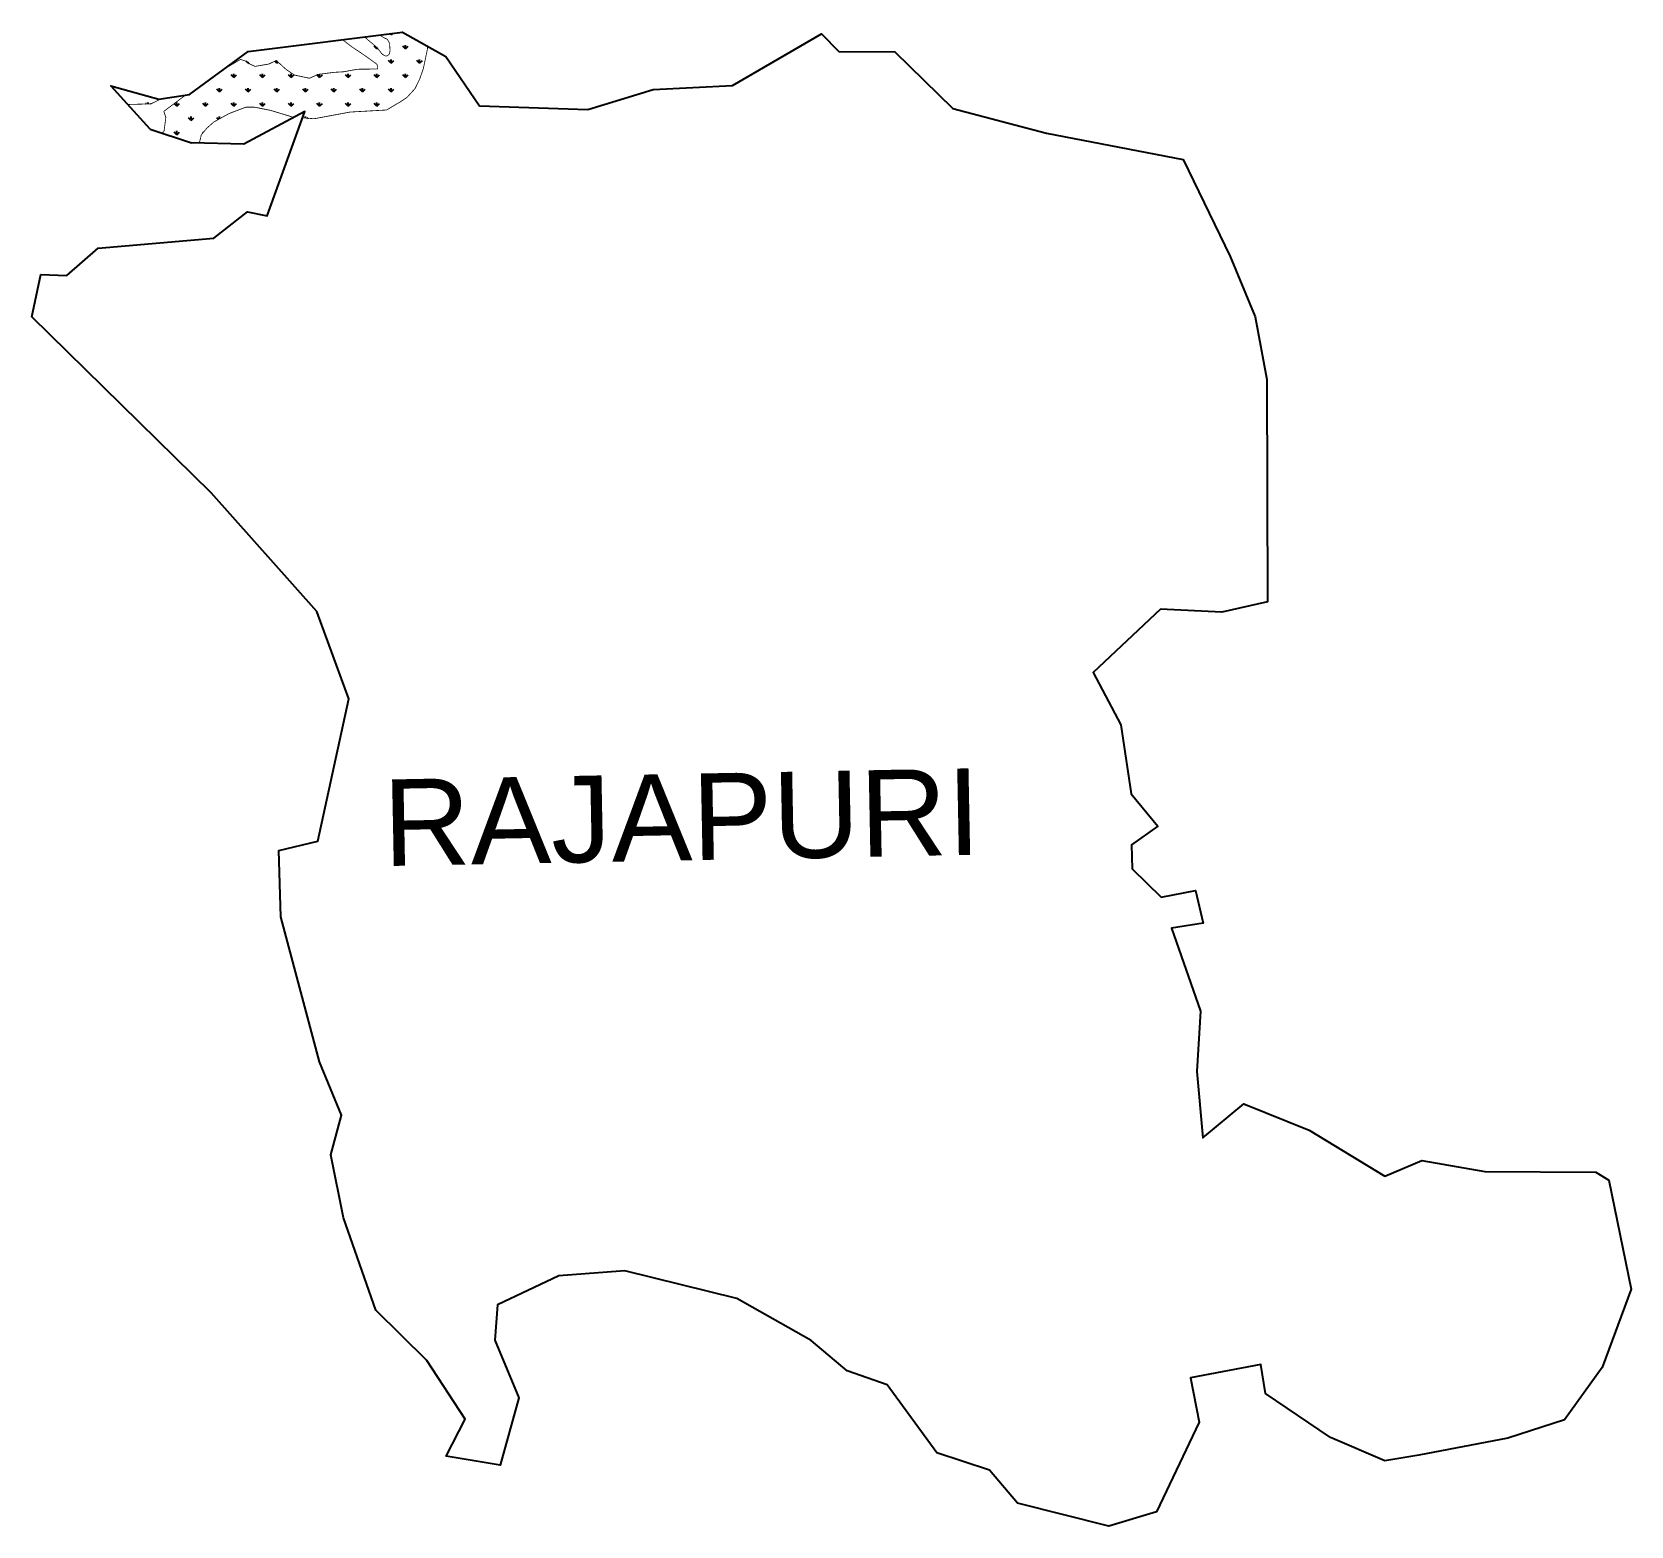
# Model space of a CAD drawing. Header units: metres. Extents: x 284941 to 286951, y 2024466 to 2026344.
import ezdxf

# ---------------------------------------------------------------- set-up
doc = ezdxf.new("R2010")
doc.units = ezdxf.units.M
for name, color, linetype in [('MANGROOVE BUFFER ZONE', 120, 'Continuous'), ('village', 3, 'Continuous'), ('VILLAGE NAME', 250, 'Continuous')]:
    doc.layers.add(name, color=color, linetype=linetype)
doc.styles.get("Standard").update_dxf_attribs({"font": 'simplex.shx'})

msp = doc.modelspace()

# ---------------------------------------------------------------- hatches: boundary and pattern name
at = {"layer": 'MANGROOVE BUFFER ZONE'}
h = msp.add_hatch(dxfattribs=at)
h.set_pattern_fill('GRASS', color=256)
h.paths.add_polyline_path([(285428.6, 2026285.4), (285433.1, 2026298.3), (285438.3, 2026323.1), (285438.3, 2026326.7), (285406.8, 2026344.3), (285378, 2026340.7), (285382.6, 2026337.6), (285387.8, 2026335.2), (285390.7, 2026330), (285391.2, 2026321), (285390.6, 2026317), (285388.3, 2026314.5), (285385.6, 2026314.1), (285381.5, 2026316.3), (285374.5, 2026325.2), (285363.7, 2026334.2), (285359, 2026338.3), (285331.3, 2026334.8), (285342.4, 2026326.3), (285360, 2026314.4), (285368.3, 2026308.5), (285374.8, 2026303.7), (285375.8, 2026300.2), (285375.3, 2026297.8), (285350.1, 2026297.5), (285332.8, 2026294.3), (285320.9, 2026293.6), (285300.4, 2026291), (285293.8, 2026287.9), (285289.9, 2026286.2), (285271, 2026290.2), (285260.5, 2026297.3), (285248.2, 2026308.6), (285239.1, 2026304.1), (285221.6, 2026301.1), (285214.9, 2026304.1), (285213.5, 2026305.9), (285211.6, 2026307.1), (285203.2, 2026309.9), (285182.3, 2026297.4), (285139, 2026265.9), (285134.2, 2026265.1), (285106.9, 2026244.6), (285109.4, 2026237), (285107.1, 2026219.4), (285104.4, 2026217.3), (285141.6, 2026205.2), (285151.3, 2026204.9), (285152.2, 2026207.6), (285154, 2026215.2), (285161.2, 2026223.7), (285169.4, 2026231), (285188.6, 2026241.7), (285209.9, 2026249.8), (285221, 2026249.8), (285241.1, 2026245.8), (285269.1, 2026237.3), (285270.6, 2026237.2), (285284.3, 2026244.4), (285281.4, 2026236.4), (285295.9, 2026235.3), (285341.1, 2026243.7), (285386.9, 2026246.3), (285404.9, 2026257), (285412.6, 2026262.2), (285422.7, 2026273.2)])
h = msp.add_hatch(dxfattribs=at)
h.set_pattern_fill('GRASS', color=256)
h.paths.add_polyline_path([(285040.3, 2026276.7), (285061.6, 2026253.2), (285090.7, 2026254), (285100.8, 2026259), (285103.3, 2026260.3), (285100.6, 2026259.9)])

# ---------------------------------------------------------------- linework, layer by layer
at = {"color": 3, "flags": 128}
msp.add_lwpolyline([(285089.8, 2026222), (285141.6, 2026205.2)], dxfattribs=at)
at = {"layer": 'MANGROOVE BUFFER ZONE', "const_width": 1, "flags": 128}
for points in [[(285331.3, 2026334.8), (285342.4, 2026326.3), (285360, 2026314.4), (285368.3, 2026308.5), (285374.8, 2026303.7), (285375.8, 2026300.2), (285375.3, 2026297.8), (285350.1, 2026297.5), (285332.8, 2026294.3), (285320.9, 2026293.6), (285300.4, 2026291), (285293.8, 2026287.9), (285289.9, 2026286.2), (285271, 2026290.2), (285260.5, 2026297.3), (285248.2, 2026308.6), (285239.1, 2026304.1), (285221.6, 2026301.1), (285214.9, 2026304.1), (285213.5, 2026305.9), (285211.6, 2026307.1), (285203.2, 2026309.9), (285182.3, 2026297.4)], [(285378, 2026340.7), (285382.6, 2026337.6), (285387.8, 2026335.2), (285390.7, 2026330), (285391.2, 2026321), (285390.6, 2026317), (285388.3, 2026314.5), (285385.6, 2026314.1), (285381.5, 2026316.3), (285374.5, 2026325.2), (285363.7, 2026334.2), (285359, 2026338.3)], [(285281.4, 2026236.4), (285295.9, 2026235.3), (285341.1, 2026243.7), (285386.9, 2026246.3), (285404.9, 2026257), (285412.6, 2026262.2), (285422.7, 2026273.2), (285428.6, 2026285.4), (285433.1, 2026298.3), (285438.3, 2026323.1), (285438.3, 2026326.7)], [(285061.6, 2026253.2), (285090.7, 2026254), (285100.8, 2026259), (285103.3, 2026260.3)], [(285134.2, 2026265.1), (285106.9, 2026244.6), (285109.4, 2026237), (285107.1, 2026219.4), (285104, 2026217)], [(285151.3, 2026204.9), (285152.2, 2026207.6), (285154, 2026215.2), (285161.2, 2026223.7), (285169.4, 2026231), (285188.6, 2026241.7), (285209.9, 2026249.8), (285221, 2026249.8), (285241.1, 2026245.8), (285269.1, 2026237.3), (285270.6, 2026237.2)]]:
    msp.add_lwpolyline(points, dxfattribs=at)
at = {"layer": 'village', "color": 3}
for points in [[(285089.8, 2026222, 0), (285040.3, 2026276.7, 0), (285100.6, 2026259.9, 0), (285139, 2026265.9, 0), (285213, 2026319.8, 0), (285406.8, 2026344.3, 0), (285461.4, 2026313.7, 0), (285503.5, 2026251.6, 0), (285640.1, 2026246.9, 0), (285722.2, 2026272.1, 0), (285821.8, 2026277, 0), (285933.5, 2026342.2, 0), (285955.6, 2026319.8, 0), (286025.8, 2026319.2, 0), (286098.7, 2026248.2, 0), (286216.4, 2026217.2, 0), (286388.2, 2026184.1, 0), (286447.4, 2026062.1, 0), (286478.8, 2025986.5, 0), (286493.4, 2025907.4, 0), (286494.3, 2025628.2, 0), (286437.1, 2025614.9, 0), (286359.8, 2025618.9, 0), (286275.4, 2025539.1, 0), (286310.1, 2025473.4, 0), (286322.9, 2025386.6, 0), (286356.5, 2025346.2, 0), (286323.5, 2025322.5, 0), (286324.2, 2025292.3, 0), (286360.7, 2025256.8, 0), (286403.7, 2025265.3, 0), (286413.6, 2025224.1, 0), (286373.7, 2025218, 0), (286410.2, 2025113.6, 0), (286405.6, 2025037.9, 0), (286413.1, 2024954.3, 0), (286464.8, 2024997.2, 0), (286546.7, 2024964.1, 0), (286642, 2024906.3, 0), (286688.6, 2024925.9, 0), (286767.8, 2024912.2, 0), (286907.3, 2024911.4, 0), (286923.4, 2024901.1, 0), (286951.4, 2024764.3, 0)], [(286951.4, 2024764.3, 0), (286915.2, 2024665.8, 0), (286867.7, 2024599.9, 0), (286796.7, 2024576.9, 0), (286684.5, 2024555.3, 0), (286641.7, 2024548.2, 0), (286573.6, 2024577.6, 0), (286491.9, 2024632.9, 0), (286486.1, 2024669.6, 0), (286397.4, 2024652.9, 0), (286408.4, 2024596.8, 0), (286354.7, 2024484.1, 0), (286294.7, 2024466.4, 0), (286180, 2024495, 0), (286144.8, 2024536.6, 0), (286078.8, 2024558.4, 0), (286016.1, 2024643.9, 0), (285965.8, 2024661.5, 0), (285920.6, 2024699.5, 0), (285827.3, 2024752.4, 0), (285686.6, 2024787, 0), (285603.4, 2024780.8, 0), (285526.2, 2024744.3, 0), (285523.1, 2024700.2, 0), (285553.2, 2024627.5, 0), (285529.7, 2024542.9, 0), (285461.6, 2024554.4, 0), (285485.7, 2024600.8, 0), (285437.5, 2024674.5, 0), (285373.2, 2024737.8, 0), (285332.6, 2024853.9, 0), (285316.8, 2024932.9, 0), (285330.2, 2024982.8, 0), (285302.4, 2025049.7, 0), (285253.9, 2025232, 0), (285251.5, 2025315.6, 0), (285300.5, 2025327.1, 0), (285339.3, 2025506.3, 0), (285299.1, 2025615.9, 0), (285166.2, 2025765.2, 0), (284941.1, 2025986.3, 0), (284952.3, 2026039.7, 0), (284984.7, 2026038.2, 0), (285024.4, 2026072.6, 0), (285169.6, 2026085.1, 0), (285211.9, 2026118.2, 0), (285236.6, 2026113.3, 0), (285284.3, 2026244.4, 0), (285207.4, 2026203.5, 0), (285141.6, 2026205.2, 0)]]:
    msp.add_polyline3d(points, dxfattribs=at)

# ---------------------------------------------------------------- texts
at = {"layer": 'VILLAGE NAME', "insert": (285381.4, 2025404.6), "char_height": 108.748, "attachment_point": 1, "rotation": 1.1028}
msp.add_mtext_dynamic_manual_height_columns('{\\fArial|b0|i0|c0|p34;RAJAPURI}', width=726.929, gutter_width=543.7, heights=[0], dxfattribs=at)

doc.saveas('drawing.dxf')
